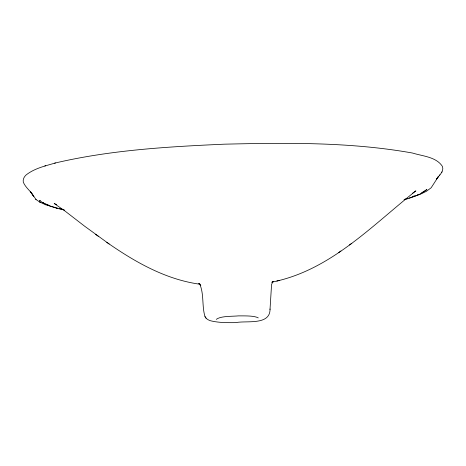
<?xml version="1.0" encoding="UTF-8"?>
<svg xmlns="http://www.w3.org/2000/svg" width="466" height="466" viewBox="0 0 466 466"><rect width="100%" height="100%" fill="white"/><g stroke="black" fill="none" stroke-linecap="round" stroke-linejoin="round"><path stroke-width="0.7" d="M216.271 319.35C221.006 315.866 231.701 316.507 238.47 315.878C244.563 315.913 254.063 315.575 258.269 317.882M199.664 283.945L198.726 283.509L200.054 284.563L199.733 284.074C204.178 294.04 201.79 306.145 204.993 316.589C206.123 318.861 208.436 320.183 210.801 320.835C218.933 322.798 227.391 322.705 235.703 322.647C246.135 320.352 270.373 325.751 270.041 309.01M270.012 309.465L271.567 284.528L272.651 282.029L272.272 282.536L273.163 281.586L272.424 282.111L273.443 281.412L272.389 281.901M409.224 197.986L420.157 194.31L426.425 191.305L431.172 187.751L438.588 176.27L436.461 179.13C439.071 175.286 444.168 171.785 442.484 166.508C436.293 156.838 422.819 156.226 412.853 153.128L412.014 152.947C350.147 141.949 286.881 142.718 224.286 144.18C167.737 146.703 110.739 150.029 55.454 162.954L54.639 163.182M439.525 175.309L439.892 174.826M441.686 172.408L442.053 171.919M276.856 281.05C332.275 268.154 372.812 224.973 415.876 190.856L412.457 193.308M338.788 252.502L340.908 251.011M349.459 244.965L351.807 243.316M421.445 192.93L426.926 189.47C421.835 193.961 415.282 196.198 408.962 198.365L404.016 199.78M417.629 194.747L417.955 194.613M55.454 162.954C45.348 165.948 34.478 168.308 26.044 175.012C24.034 176.969 22.793 179.294 23.3 182.154C25.519 187.746 31.053 191.241 33.791 196.605L30.634 191.858L36.08 199.588M412.492 196.57L414.542 195.837M404.564 199.314L407.89 198.365M44.847 165.978L45.703 165.733M271.631 282.256L279.676 280.392M200.194 284.26C165.756 279.635 134.825 261.898 106.772 242.32M40.233 200.84L39.604 200.345C44.445 204.615 50.747 206.432 56.794 208.25L57.196 208.343M57.982 208.279L45.295 204.609M59.374 208.605L62.164 209.269M56.794 208.25L64.698 210.114M47.998 204.999L48.336 205.11L45.307 203.77M56.718 204.615L54.155 203.479L64.675 210.789L84.742 226.284L109.155 243.992M44.095 203.234L42.884 202.698L43.21 202.867M40.239 202.372L35.637 199.273M45.767 204.819L39.313 201.848M95.647 234.415L98.233 236.221M200.485 285.198L200.799 285.681M204.993 316.589L205.285 317.02M205.786 317.754L206.065 318.173"/></g></svg>
